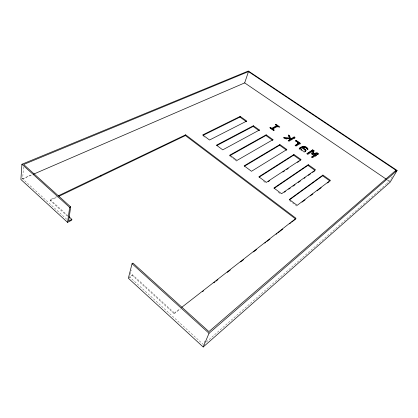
<?xml version="1.0" encoding="UTF-8"?>
<svg xmlns="http://www.w3.org/2000/svg" width="418" height="418" viewBox="0 0 418 418"><rect width="100%" height="100%" fill="white"/><g stroke="black" fill="none" stroke-linecap="round" stroke-linejoin="round"><path stroke-width="0.31" stroke-dasharray="2.09 1.57" d="M66.734 219.278L22.661 178.867L23.481 166.991M67.423 216.247L50.176 200.488L50.27 199.658L56.696 196.575M130.129 274.323L131.242 269.965M132.365 275.566L132.574 274.762L174.463 312.988L174.191 313.766L132.365 275.566L128.357 278.231M204.909 341.036L203.409 344.573L129.491 276.81L132.574 274.762M386.493 183.915L389.44 181.334L392.701 175.806M206.351 341.987L386.007 184.348M174.463 312.988L180.132 308.573M174.191 313.766L180.367 308.949M50.176 200.488L57.182 197.124M22.097 178.972L31.684 174.828M22.661 178.867L31.637 174.99M303.834 152.115L304.654 152.152M285.745 139.001L286.978 139.147M387.826 180.236L389.44 181.334M387.491 180.33L389.644 181.793M298.943 148.996L299.915 149.675M203.461 136.373L204.439 137.104M230.057 156.227L234.644 159.655M235.151 160.031L236.682 161.176M263.554 181.24L266.047 183.1M278.189 192.165L280.739 194.067M289.507 200.614L296.811 206.069M50.27 199.658L68.019 215.855"/><path stroke-width="0.63" d="M295.26 145.778L297.647 144.304L297.569 143.426M297.945 143.62L297.386 141.984L295.714 141.012L295.96 140.354L298.462 142.136L298.311 143.891L299.497 142.663L300.458 143.337L296.048 146.07L295.082 145.391L297.945 143.62L297.647 144.304M298.311 143.891L297.825 142.329L295.667 141.033L295.96 140.354M71.854 219.356L68.651 221.033L70.668 206.9L23.654 164.488L248.48 71.609L395.961 170.278L208.906 331.605L132.992 263.121L132.046 263.732L128.357 278.231L203.195 346.997L390.182 182.159L397.1 170.46L248.349 71.003L21.919 164.243L20.9 179.489L67.564 222.371L71.734 220.181L71.854 219.356L68.975 216.728M67.564 222.371L69.681 207.396L70.668 206.9M100.994 176.093L101.135 175.288M58.938 196.282L185.43 135.552L185.639 134.815L296.043 218.316L181.673 307.371M33.43 174.212L244.676 82.895L248.48 71.609M203.07 135.354L239.942 117.097L240.183 116.403L246.74 121.053L209.543 140.014L202.709 134.915L240.183 116.403M253.115 126.445L253.371 125.755L259.395 130.024L259.134 130.719L253.115 126.445L216.79 145.589M265.89 135.51L266.156 134.821L272.991 139.664L272.714 140.359L265.89 135.51L229.55 155.851M271.836 128.295L270.436 127.312L270.164 127.997L271.569 128.979L276.476 126.267L276.747 125.588L271.836 128.295L271.569 128.979M277.453 126.952L277.724 126.267L272.823 128.984L272.552 129.669L274.015 130.698M275.702 124.956L275.969 124.277L279.794 126.936L279.182 127.281L275.352 124.616L275.969 124.277M244.452 166.228L279.611 145.255L279.898 144.56L286.879 149.513L251.474 171.291L244.164 165.841L279.898 144.56M311.52 154.242L312.873 151.055L307.847 154.346L306.843 153.641L312.701 149.822L314.043 150.757L312.57 154.211L316.703 153.5L318.051 154.441L318.364 153.767L317.016 152.826L312.883 153.531M312.57 154.211L314.043 150.757M289.481 138.029L283.535 137.292L284.794 138.175L289.742 138.755L289.993 139.419L288.138 140.521L289.104 141.2L295.113 137.59L294.157 136.926L293.87 137.606L290.437 139.659L289.324 136.451L289.606 135.772L288.394 134.93L289.481 138.029L289.193 138.708L283.848 138.05M289.742 138.755L289.455 139.434L289.7 140.098L288.315 140.929M289.7 140.098L289.993 139.419M290.437 139.659L290.729 138.975L294.157 136.926M203.195 346.997L209.031 333.282L397.1 170.46M296.529 141.415L296.822 140.741M297.302 141.885L297.595 141.206M297.825 142.329L298.123 141.65M297.653 143.844L297.95 143.165M305.971 150.741C304.612 152.549 301.237 150.632 301.049 148.63L300.218 148.996L299.246 148.312C302.031 145.762 306.107 145.422 308.155 149.169L307.434 149.289C306.467 148.009 304.628 146.326 302.982 147.476L302.679 148.155L304.858 149.942L305.662 151.421L305.814 150.072L302.982 147.476M298.17 142.815L298.462 142.136M298.332 143.332L298.63 142.653M259.123 177.175L293.635 155.203L293.932 154.514L301.07 159.571L266.344 182.379L258.862 176.804L293.932 154.514M299.852 148.092L299.549 148.777C301.89 146.138 305.704 146.483 307.533 149.472M300.134 148.463L300.438 147.779M300.746 149.31L301.049 148.63M302.021 147.272L302.324 146.593M301.117 150.396L301.42 149.712M302.851 146.932L303.154 146.253M303.296 146.88L303.599 146.201M302.679 148.155L303.191 147.34M303.761 146.911L304.064 146.232M304.247 147.021L304.55 146.342M303.714 148.96L304.017 148.28M304.748 147.209L305.051 146.53M304.858 149.942L305.161 149.257M305.819 147.826L306.122 147.146M305.506 150.752L305.814 150.072M305.652 151.107L305.955 150.428M306.896 148.73L307.204 148.05M307.068 153.976L312.387 150.501L312.701 149.822M312.56 151.729L312.873 151.055M274.14 188.377L307.961 165.371L308.28 164.687L315.569 169.854L281.565 193.733L273.91 188.022L308.28 164.687M311.833 153.563L312.816 154.252L316.546 153.615L316.227 154.289L311.734 157.288M316.703 153.5L317.016 152.826M289.512 199.841L322.602 175.764L322.936 175.079L330.392 180.362L297.151 205.358L289.313 199.511L322.936 175.079M395.308 171.385L395.961 170.278M202.505 291.691L203.535 290.886M213.833 282.855L214.862 282.056M215.892 281.251L217.956 279.647M227.22 272.421L230.308 270.012M240.606 261.987L243.694 259.578M253.48 251.949L256.568 249.541M264.808 243.119L265.838 242.315M266.867 241.51L269.955 239.106M276.131 234.289L277.16 233.484M278.195 232.68L282.824 229.069M289.517 223.849L290.547 223.05M291.581 222.245L295.698 219.032L185.43 135.552M302.005 202.16L305.124 199.814M310.313 195.906L312.91 193.947M317.063 190.822L321.217 187.692M327.451 183L329.008 181.825M284.433 192.207L285.499 191.46M288.681 189.218L290.275 188.095M292.934 186.229L295.056 184.735M298.243 182.494L300.37 180.999M304.085 178.381L305.15 177.634M308.338 175.393L310.459 173.898M312.586 172.404L314.712 170.91M318.364 153.767L312.56 157.654L311.551 156.943L316.546 153.615M315.412 156.212L316.468 155.501M268.215 181.668L269.84 180.602M282.861 172.033L284.486 170.967M286.654 169.536L288.284 168.47M297.501 162.398L299.131 161.332M298.609 143.212L299.497 142.663M272.991 139.664L236.943 160.449L229.801 155.125L266.156 134.821M270.436 127.312L269.798 127.657L273.654 130.364L274.286 130.014L272.823 128.984M259.395 130.024L222.742 149.858L216.456 145.171L253.371 125.755M58.452 195.734L185.639 134.815M302.888 148.019L303.478 147.779M244.676 82.895L386.211 179.139M293.87 137.606L294.821 138.269M312.387 150.501L313.73 151.431M288.514 135.892L289.324 136.451M299.199 143.343L300.161 144.011M239.942 117.097L246.495 121.748M279.611 145.255L286.586 150.203M293.635 155.203L300.756 160.261M307.961 165.371L314.723 170.168M322.602 175.764L330.048 181.046M21.919 164.243L69.681 207.396M132.046 263.732L209.031 333.282M289.606 135.772L290.729 138.975"/></g></svg>
